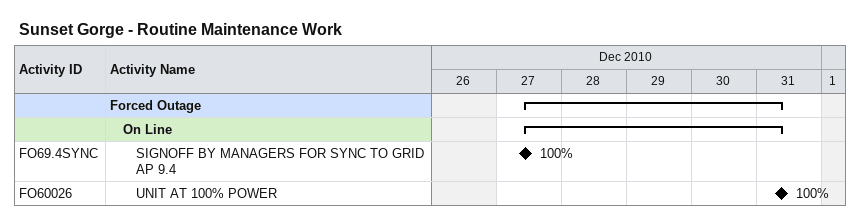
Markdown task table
Sunset Gorge - Routine Maintenance Work

| ID | Level | Task | Start | Finish | % complete |
|---|---|---|---|---|---|
|  | 1 | **Forced Outage** | 2010-12-27 | 2010-12-31 |  |
|  | 2 | **On Line** | 2010-12-27 | 2010-12-31 |  |
| FO69.4SYNC | 3 | SIGNOFF BY MANAGERS FOR SYNC TO GRID AP 9.4 (milestone) | 2010-12-27 | 2010-12-27 | 100 |
| FO60026 | 3 | UNIT AT 100% POWER (milestone) | 2010-12-31 | 2010-12-31 | 100 |
